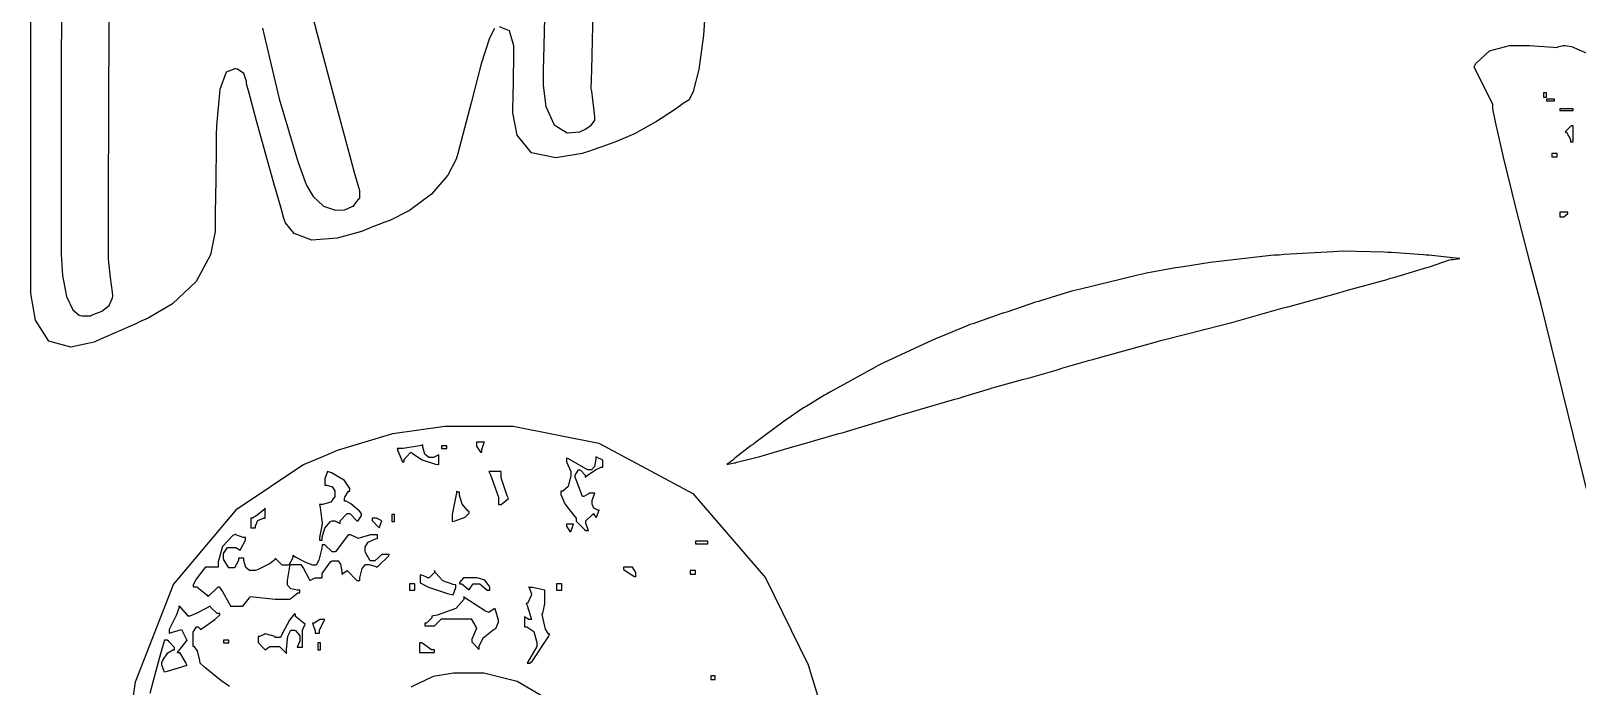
# Model space of a CAD drawing. Extents: x 82 to 273, y 41 to 319.
# Drawn here: x 89.3 to 150.5, y 227.6 to 253.6 of the extents above; entities that cross this region are included whole.
import ezdxf

# ---------------------------------------------------------------- set-up
doc = ezdxf.new("R2010")
doc.units = 0
doc.header["$MEASUREMENT"] = 0

msp = doc.modelspace()

# ---------------------------------------------------------------- linework, layer by layer
at = {"color": 7}
for points in [[(90.5577, 266.938), (90.5235, 250.489), (90.5235, 245.004), (90.5235, 244.724), (90.5743, 243.881), (90.7302, 243.052), (90.9835, 242.52), (91.2386, 242.307), (91.3335, 242.288), (91.4217, 242.288), (91.6203, 242.288), (91.6862, 242.288), (91.7208, 242.306), (92.0034, 242.42), (92.039, 242.429), (92.1272, 242.465), (92.4221, 242.695), (92.5587, 242.994), (92.5682, 243.064), (92.5505, 243.214), (92.48, 243.805), (92.4098, 244.396), (92.3918, 244.545), (92.4003, 246.962), (92.4885, 271.128)], [(107.678, 253.658), (107.48, 253.274), (107.155, 252.254), (106.751, 250.706), (106.358, 249.207), (106.222, 248.708), (106.163, 248.485), (105.838, 247.852), (105.188, 247.095), (104.316, 246.457), (103.531, 246.058), (103.258, 245.956), (103.204, 245.94), (102.781, 245.772), (102.729, 245.746), (102.416, 245.624), (101.446, 245.35), (100.453, 245.278), (99.7521, 245.538), (99.3994, 245.969), (99.3429, 246.133), (99.241, 246.484), (98.9418, 247.537), (98.6014, 248.758), (98.2595, 249.998), (97.9593, 251.095), (97.8599, 251.46), (97.8599, 251.562), (97.754, 251.867), (97.5071, 252.043), (97.4369, 252.06), (97.4012, 252.052), (97.1543, 251.963), (97.1201, 251.954), (97.0485, 251.927), (96.7976, 251.24), (96.6692, 249.811), (96.6611, 249.414), (96.6611, 248.974), (96.6431, 247.656), (96.6251, 246.356), (96.6251, 245.922), (96.6251, 245.614), (96.4336, 244.691), (95.866, 243.639), (94.9276, 242.758), (93.9655, 242.188), (93.6265, 242.042), (93.4766, 241.971), (92.8688, 241.706), (92.2595, 241.442), (92.111, 241.37), (91.827, 241.245), (90.8995, 241.042), (90.0285, 241.283), (89.4994, 242.106), (89.323, 243.169), (89.323, 243.523), (89.323, 251.32), (89.323, 268.861)], [(116.052, 254.801), (115.958, 253.39), (115.772, 252.025), (115.547, 251.163), (115.393, 250.833), (115.322, 250.789), (115.189, 250.706), (114.802, 250.44), (114.096, 249.979), (113.218, 249.49), (112.448, 249.149), (112.183, 249.061), (112.112, 249.035), (111.548, 248.842), (111.478, 248.815), (111.15, 248.704), (110.115, 248.531), (109.149, 248.736), (108.58, 249.43), (108.403, 250.319), (108.409, 250.613), (108.417, 250.825), (108.438, 251.69), (108.443, 252.496), (108.443, 252.765), (108.443, 252.964), (108.279, 253.555), (107.88, 253.716)], [(109.66, 254.084), (109.634, 252.972), (109.613, 251.996), (109.608, 251.671), (109.602, 251.395), (109.711, 250.563), (110.045, 249.843), (110.555, 249.524), (111.053, 249.561), (111.195, 249.626), (111.256, 249.652), (111.502, 249.833), (111.645, 249.997), (111.654, 250.013), (111.654, 250.013), (111.654, 250.121), (111.654, 250.155), (111.636, 250.27), (111.584, 250.72), (111.53, 251.17), (111.514, 251.284), (111.53, 252.017), (111.601, 254.936)], [(98.4871, 253.661), (99.1581, 250.873), (99.8954, 248.39), (100.189, 247.58), (100.243, 247.43), (100.496, 247.008), (100.911, 246.628), (101.378, 246.459), (101.74, 246.479), (101.847, 246.521), (101.873, 246.531), (102.067, 246.619), (102.093, 246.628), (102.12, 246.663), (102.314, 246.91), (102.342, 246.944), (102.342, 247.016), (102.342, 247.174), (102.342, 247.227), (102.155, 247.906), (101.406, 250.649), (100.656, 253.463), (100.471, 254.176)], [(151.262, 234.051), (149.109, 242.781), (148.872, 243.663), (148.69, 244.364), (148.151, 246.462), (147.632, 248.559), (147.319, 249.954), (147.215, 250.475), (147.215, 250.649), (146.473, 252.13), (146.534, 252.272), (147.077, 252.767), (147.866, 252.978), (148.131, 252.978), (148.307, 252.978), (148.307, 252.978), (148.668, 252.978), (149.604, 252.916), (149.754, 252.906), (149.789, 252.924), (149.999, 252.978), (150.071, 252.978), (150.326, 252.943), (151.232, 252.55)]]:
    msp.add_lwpolyline(points, dxfattribs=at)
for points in [[(149.225, 250.931), (149.331, 250.931), (149.331, 251.108), (149.225, 251.108), (149.225, 250.931)], [(149.331, 250.789), (149.648, 250.789), (149.648, 250.861), (149.331, 250.861), (149.331, 250.789)], [(149.86, 250.402), (150.39, 250.402), (150.39, 250.472), (149.86, 250.472), (149.86, 250.402)], [(150.071, 249.554), (150.124, 249.554), (150.283, 249.265), (150.283, 249.167), (150.39, 249.167), (150.39, 249.803), (150.309, 249.803), (150.097, 249.59), (150.071, 249.554)], [(149.542, 248.568), (149.754, 248.568), (149.754, 248.708), (149.542, 248.708), (149.542, 248.568)], [(149.86, 246.379), (149.86, 246.203), (149.967, 246.203), (150.019, 246.203), (150.177, 246.335), (150.177, 246.379), (149.86, 246.379)]]:
    msp.add_lwpolyline(points, close=True, dxfattribs=at)
at = {"color": 42}
for points in [[(145.91, 244.545), (145.91, 244.545), (145.617, 244.573), (145.557, 244.581), (145.503, 244.591), (144.673, 244.679), (144.569, 244.687), (144.463, 244.697), (143.2, 244.784), (143.051, 244.792), (142.901, 244.802), (141.26, 244.837), (141.075, 244.828), (140.889, 244.82), (138.95, 244.705), (138.748, 244.687), (138.535, 244.679), (136.365, 244.432), (136.136, 244.405), (136.022, 244.388), (134.875, 244.21), (134.761, 244.192), (134.645, 244.176), (133.5, 243.973), (133.386, 243.946), (133.156, 243.894), (130.827, 243.33), (130.598, 243.276), (130.482, 243.25), (129.337, 242.888), (129.223, 242.852), (129.107, 242.817), (127.961, 242.43), (127.846, 242.394), (127.732, 242.36), (126.621, 241.971), (126.507, 241.935), (126.401, 241.891), (125.341, 241.45), (125.236, 241.406), (125.024, 241.318), (123.057, 240.41), (122.873, 240.312), (122.687, 240.216), (120.985, 239.272), (120.826, 239.183), (120.746, 239.139), (120.015, 238.698), (119.944, 238.654), (119.873, 238.61), (119.229, 238.169), (119.169, 238.125), (119.045, 238.037), (118.022, 237.279), (117.934, 237.207), (117.846, 237.147), (117.202, 236.644), (117.158, 236.608), (117.114, 236.573), (116.876, 236.397), (116.876, 236.397), (116.876, 236.397), (117.166, 236.459), (117.228, 236.467), (117.281, 236.485), (118.083, 236.688), (118.181, 236.714), (118.277, 236.741), (119.485, 237.093), (119.628, 237.137), (119.768, 237.181), (121.32, 237.622), (121.496, 237.666), (121.663, 237.72), (123.49, 238.275), (123.685, 238.337), (123.877, 238.391), (125.906, 238.981), (126.118, 239.043), (126.223, 239.079), (127.283, 239.396), (127.389, 239.43), (127.493, 239.457), (128.588, 239.757), (128.694, 239.783), (128.808, 239.819), (129.919, 240.137), (130.035, 240.171), (130.149, 240.207), (131.259, 240.532), (131.374, 240.558), (131.603, 240.621), (133.835, 241.239), (134.056, 241.3), (134.276, 241.362), (136.453, 241.917), (136.665, 241.97), (136.876, 242.024), (138.906, 242.597), (139.101, 242.641), (139.294, 242.695), (141.119, 243.188), (141.288, 243.24), (141.454, 243.294), (143.025, 243.725), (143.158, 243.769), (143.298, 243.805), (144.505, 244.166), (144.603, 244.192), (144.7, 244.22), (145.495, 244.493), (145.557, 244.511), (145.645, 244.511), (145.91, 244.545), (145.91, 244.545)], [(103.823, 237.031), (103.849, 236.942), (104.041, 236.502), (104.105, 236.502), (104.105, 236.6), (104.342, 236.856), (104.386, 236.89), (104.439, 236.83), (104.813, 236.577), (105.348, 236.415), (105.481, 236.397), (105.481, 236.784), (105.268, 236.678), (105.128, 236.678), (105.076, 236.678), (104.92, 236.806), (104.845, 237.082), (104.845, 237.173), (104.783, 237.147), (104.062, 237.031), (103.823, 237.031)], [(105.587, 237.031), (105.797, 237.031), (105.797, 237.137), (105.587, 237.137), (105.587, 237.031)], [(106.962, 237.279), (106.962, 237.173), (106.97, 237.129), (107.123, 236.89), (107.174, 236.89), (107.174, 236.988), (107.262, 237.235), (107.28, 237.279), (106.962, 237.279)], [(110.526, 236.644), (110.526, 236.502), (110.702, 236.115), (110.702, 235.968), (110.6, 235.529), (110.385, 235.339), (110.313, 235.339), (110.313, 235.213), (110.468, 234.836), (110.815, 234.378), (110.913, 234.28), (110.913, 234.158), (111.239, 233.83), (111.301, 233.785), (111.408, 233.785), (111.301, 234.068), (111.301, 234.166), (111.565, 234.422), (111.618, 234.457), (111.618, 234.422), (111.697, 234.315), (111.724, 234.315), (111.831, 234.597), (111.774, 234.597), (111.609, 234.673), (111.548, 234.829), (111.548, 234.88), (111.548, 234.986), (111.654, 235.267), (111.442, 235.267), (111.406, 235.241), (111.221, 235.126), (111.161, 235.126), (110.878, 235.902), (110.878, 235.974), (111.011, 236.185), (111.055, 236.185), (111.089, 236.177), (111.265, 235.971), (111.265, 235.902), (111.344, 235.964), (111.685, 236.19), (111.899, 236.291), (111.971, 236.291), (111.971, 236.573), (111.971, 236.573), (111.716, 236.688), (111.69, 236.714), (111.69, 236.615), (111.636, 236.317), (111.516, 236.185), (111.478, 236.185), (111.372, 236.185), (111.3, 236.221), (110.604, 236.618), (110.526, 236.644)], [(101.071, 236.115), (100.965, 235.832), (100.965, 235.585), (101.036, 235.585), (101.251, 235.511), (101.353, 235.355), (101.353, 235.303), (101.353, 235.197), (101.353, 235.126), (101.197, 234.912), (100.864, 234.81), (100.754, 234.81), (100.77, 234.695), (100.832, 234.276), (100.858, 234.094), (100.858, 234.032), (100.754, 233.503), (100.754, 233.398), (100.858, 233.398), (100.858, 233.519), (100.959, 233.879), (101.185, 234.14), (101.247, 234.174), (101.353, 234.174), (101.564, 234.068), (101.564, 234.166), (101.802, 234.422), (101.847, 234.457), (101.953, 234.457), (102.235, 234.174), (102.279, 234.174), (102.412, 234.386), (102.412, 234.457), (102.332, 234.545), (101.995, 234.836), (101.804, 234.95), (101.74, 234.95), (101.74, 235.056), (101.749, 235.1), (101.902, 235.339), (101.953, 235.339), (101.953, 235.446), (101.737, 235.766), (101.22, 236.062), (101.071, 236.115)], [(107.457, 236.115), (107.517, 235.992), (107.844, 235.106), (107.844, 234.81), (107.95, 234.81), (108.233, 235.056), (108.179, 235.154), (107.95, 235.875), (107.95, 236.115), (107.457, 236.115)], [(106.186, 235.339), (106.01, 234.421), (106.01, 234.138), (106.124, 234.166), (106.516, 234.32), (106.679, 234.476), (106.679, 234.527), (106.618, 234.563), (106.393, 234.822), (106.292, 235.183), (106.292, 235.303), (106.186, 235.303), (106.186, 235.339)], [(98.0362, 234.28), (98.0362, 233.892), (98.2126, 233.892), (98.2126, 233.965), (98.3135, 234.18), (98.5284, 234.28), (98.6014, 234.28), (98.6014, 234.667), (98.5393, 234.607), (98.2652, 234.382), (98.093, 234.28), (98.0362, 234.28)], [(102.835, 234.28), (102.835, 234.184), (103.073, 233.928), (103.117, 233.892), (103.223, 234.174), (103.011, 234.28), (102.835, 234.28)], [(103.61, 234.138), (103.717, 234.138), (103.717, 234.421), (103.61, 234.421), (103.61, 234.138)], [(110.526, 234.032), (110.526, 233.962), (110.658, 233.751), (110.702, 233.751), (110.808, 234.032), (110.526, 234.032)], [(96.2381, 232.34), (96.1581, 232.243), (95.8702, 231.859), (95.7432, 231.637), (95.7432, 231.563), (95.8935, 231.563), (96.2822, 231.238), (96.3443, 231.176), (96.7313, 231.563), (96.7754, 231.563), (96.9119, 231.374), (97.1642, 230.919), (97.2263, 230.787), (97.7194, 230.787), (97.7194, 230.787), (97.9745, 231.115), (98.002, 231.176), (98.9901, 231.069), (99.5895, 231.069), (99.6336, 231.114), (99.8897, 231.316), (99.9765, 231.316), (99.9765, 231.422), (99.8844, 231.422), (99.61, 231.48), (99.4833, 231.622), (99.4833, 231.669), (99.4833, 231.811), (99.5895, 232.445), (99.9765, 232.445), (100.011, 232.445), (100.117, 232.288), (100.312, 231.917), (100.365, 231.811), (100.578, 231.915), (100.858, 231.915), (100.858, 232.084), (101.185, 232.543), (101.247, 232.587), (101.46, 232.587), (101.491, 232.587), (101.586, 232.454), (101.636, 232.157), (101.636, 232.058), (101.847, 232.198), (102.235, 231.811), (102.342, 231.811), (102.35, 231.917), (102.442, 232.288), (102.577, 232.445), (102.622, 232.445), (102.719, 232.445), (102.984, 232.358), (103.011, 232.34), (103.09, 232.384), (103.495, 232.789), (103.504, 232.833), (103.223, 232.833), (102.941, 232.587), (102.835, 232.587), (102.763, 232.587), (102.569, 232.913), (102.552, 232.974), (102.552, 233.08), (102.552, 233.142), (102.679, 233.328), (102.967, 233.452), (103.047, 233.469), (103.047, 233.609), (102.765, 233.609), (102.27, 233.469), (102.243, 233.496), (101.972, 233.609), (101.883, 233.609), (101.388, 232.94), (101.247, 232.94), (100.965, 233.222), (100.858, 233.222), (100.841, 233.09), (100.73, 232.618), (100.615, 232.41), (100.578, 232.41), (100.489, 232.41), (100.229, 232.512), (99.8001, 232.737), (99.6957, 232.797), (99.6957, 232.701), (99.5355, 232.41), (99.4833, 232.41), (99.271, 232.41), (98.9901, 232.693), (98.9901, 232.642), (98.8, 232.486), (98.3449, 232.252), (98.2126, 232.198), (98.0362, 232.198), (97.984, 232.198), (97.8299, 232.326), (97.7554, 232.602), (97.7554, 232.693), (97.5431, 232.693), (97.5431, 232.596), (97.3832, 232.304), (97.3307, 232.304), (97.2263, 232.304), (97.1543, 232.304), (96.9603, 232.631), (96.9437, 232.693), (96.9437, 232.833), (96.9518, 232.877), (97.1035, 233.116), (97.1543, 233.116), (97.4369, 233.116), (97.6133, 233.01), (97.8256, 233.398), (97.8256, 233.503), (97.7276, 233.503), (97.4369, 233.611), (97.4369, 233.645), (97.3212, 233.593), (96.9119, 233.152), (96.7313, 232.544), (96.7313, 232.34), (96.2381, 232.34)], [(115.641, 233.256), (116.134, 233.256), (116.134, 233.363), (115.641, 233.363), (115.641, 233.256)], [(105.304, 232.198), (105.304, 232.128), (105.092, 231.915), (105.022, 231.915), (104.994, 231.933), (104.803, 232.022), (104.739, 232.022), (104.739, 231.775), (104.739, 231.716), (105.062, 231.538), (105.825, 231.299), (106.046, 231.246), (106.15, 231.528), (106.15, 231.635), (106.044, 231.644), (105.634, 231.797), (105.348, 232.11), (105.304, 232.198)], [(112.783, 232.34), (112.783, 232.243), (113.198, 231.979), (113.278, 231.951), (113.278, 232.058), (113.278, 232.129), (113.145, 232.34), (113.101, 232.34), (112.783, 232.34)], [(115.429, 232.058), (115.641, 232.058), (115.641, 232.198), (115.429, 232.198), (115.429, 232.058)], [(104.316, 231.422), (104.528, 231.422), (104.528, 231.669), (104.316, 231.669), (104.316, 231.422)], [(106.292, 231.669), (106.389, 231.669), (106.635, 231.466), (106.679, 231.422), (106.688, 231.466), (106.841, 231.669), (106.892, 231.669), (107.104, 231.669), (107.385, 231.422), (107.491, 231.422), (107.491, 231.528), (107.473, 231.59), (107.297, 231.815), (106.992, 231.915), (106.892, 231.915), (106.503, 231.915), (106.449, 231.915), (106.292, 231.731), (106.292, 231.669)], [(109.044, 231.563), (109.149, 231.282), (109.131, 231.22), (108.986, 230.893), (108.938, 230.893), (108.972, 230.823), (109.149, 230.258), (109.149, 230.258), (109.044, 230.258), (108.868, 230.364), (108.868, 229.975), (108.959, 229.975), (109.233, 229.786), (109.361, 229.347), (109.361, 229.199), (108.972, 228.53), (109.079, 228.53), (109.183, 228.628), (109.828, 229.598), (109.854, 229.694), (109.816, 229.694), (109.7, 229.884), (109.59, 230.338), (109.573, 230.47), (109.59, 230.514), (109.678, 230.878), (109.678, 230.999), (109.678, 231.422), (109.185, 231.528), (109.044, 231.528), (109.044, 231.563)], [(110.137, 231.422), (110.349, 231.422), (110.349, 231.669), (110.137, 231.669), (110.137, 231.422)], [(106.469, 231.176), (106.469, 231.056), (106.15, 230.695), (105.409, 230.436), (105.198, 230.4), (105.198, 230.329), (104.986, 230.117), (104.915, 230.117), (104.915, 230.011), (105.304, 230.011), (105.587, 230.294), (106.679, 230.294), (106.75, 230.294), (106.944, 229.967), (106.962, 229.905), (106.785, 229.482), (106.785, 229.386), (107.024, 229.129), (107.068, 229.093), (107.068, 229.205), (107.231, 229.54), (107.623, 229.853), (107.738, 229.905), (107.844, 230.152), (107.834, 230.24), (107.709, 230.681), (107.667, 230.681), (107.457, 230.54), (107.325, 230.594), (106.503, 231.123), (106.469, 231.176)], [(98.9901, 229.588), (98.6014, 229.694), (98.5654, 229.676), (98.3795, 229.588), (98.3188, 229.588), (98.3188, 229.446), (98.3188, 229.35), (98.5573, 229.103), (98.6014, 229.059), (98.7778, 229.199), (99.1665, 229.199), (99.4474, 228.917), (99.4474, 229.089), (99.4999, 229.602), (99.6199, 229.835), (99.6597, 229.835), (99.7659, 229.835), (99.8001, 229.827), (99.9765, 229.621), (99.9765, 229.552), (99.9765, 229.412), (99.8721, 229.165), (100.083, 229.165), (100.083, 229.835), (100.189, 230.081), (100.127, 230.117), (99.8001, 230.382), (99.8001, 230.47), (99.7409, 230.47), (99.5659, 230.237), (99.271, 229.702), (99.2008, 229.552), (98.9901, 229.552), (98.9901, 229.588)], [(100.471, 230.117), (100.488, 230.073), (100.578, 229.815), (100.578, 229.729), (100.754, 229.729), (100.754, 229.861), (100.929, 230.206), (100.965, 230.258), (100.754, 230.258), (100.726, 230.232), (100.535, 230.117), (100.471, 230.117)], [(96.9437, 229.446), (96.9437, 229.342), (97.1543, 229.342), (97.1543, 229.446), (96.9437, 229.446)], [(100.682, 229.059), (100.788, 229.059), (100.788, 229.342), (100.682, 229.342), (100.682, 229.059)], [(104.705, 229.342), (104.705, 228.953), (105.304, 228.953), (105.304, 229.059), (105.18, 229.059), (104.855, 229.297), (104.811, 229.342), (104.705, 229.342)], [(116.24, 227.894), (116.417, 227.894), (116.417, 228.035), (116.24, 228.035), (116.24, 227.894)]]:
    msp.add_lwpolyline(points, close=True, dxfattribs=at)
for points in [[(92.9569, 224.273), (93.46, 227.801), (94.9717, 231.648), (97.4961, 234.641), (100.093, 236.384), (101.035, 236.784), (101.458, 236.97), (103.651, 237.628), (105.711, 237.913), (106.398, 237.913), (106.398, 237.913), (107.28, 237.913), (108.414, 237.913), (111.817, 237.246), (115.53, 235.246), (118.416, 231.915), (120.1, 228.468), (120.474, 227.259)], [(97.1832, 227.612), (96.8456, 227.846), (96.1926, 228.381), (96.0258, 228.53), (96.0162, 228.636), (95.9238, 229.024), (95.7873, 229.199), (95.7432, 229.199), (95.7432, 229.694), (95.7432, 229.765), (95.8755, 229.975), (95.9196, 229.975), (95.946, 229.975), (96.0258, 229.897), (96.0258, 229.871), (96.1581, 229.95), (96.6114, 230.268), (96.8015, 230.445), (96.8015, 230.504), (96.7038, 230.504), (96.4487, 230.743), (96.4145, 230.787), (96.3083, 230.726), (95.8674, 230.502), (95.6151, 230.4), (95.5326, 230.4), (95.5407, 230.426), (95.2405, 230.753), (95.1798, 230.787), (95.1798, 230.787), (95.1798, 230.696), (95.0778, 230.422), (94.8517, 229.977), (94.791, 229.871), (94.791, 229.729), (95.286, 229.871), (95.4966, 229.446), (95.1096, 228.953), (95.2059, 228.953), (95.461, 228.539), (95.4966, 228.46), (95.461, 228.433), (94.7194, 228.205), (94.6146, 228.177), (94.5085, 228.46), (94.5085, 228.564), (94.543, 228.652), (94.7431, 228.945), (94.9371, 229.059), (95.0034, 229.059), (95.0034, 229.157), (94.7649, 229.412), (94.7208, 229.446), (94.6146, 229.446), (94.5265, 229.143), (94.2703, 228.229), (94.0276, 227.331)], [(109.889, 227.048), (108.572, 227.806), (107.258, 228.141), (106.821, 228.141), (106.327, 228.141), (106.058, 228.141), (105.256, 228.003), (104.372, 227.586)]]:
    msp.add_lwpolyline(points, dxfattribs=at)

doc.saveas('drawing.dxf')
